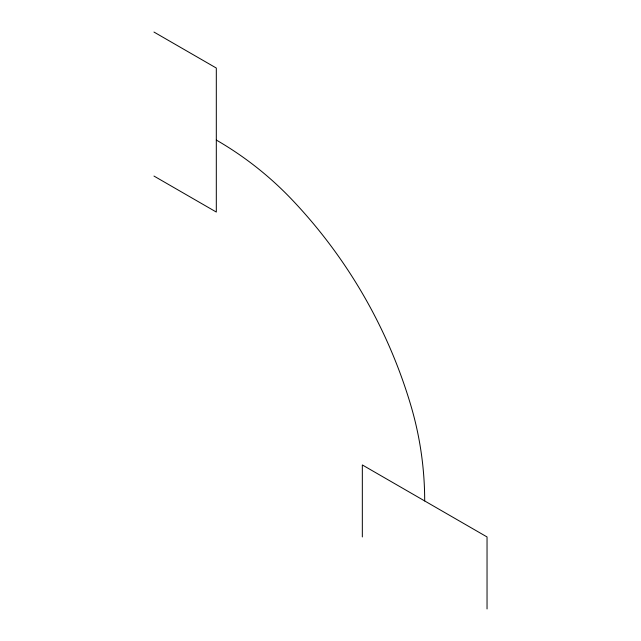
<?xml version="1.0" encoding="UTF-8"?>
<svg xmlns="http://www.w3.org/2000/svg" width="641" height="641" viewBox="0 0 641 641"><rect width="100%" height="100%" fill="white"/><g stroke="black" fill="none" stroke-linecap="round" stroke-linejoin="round"><path stroke-width="0.96" d="M153.96 32.05L216.313 68.05L216.313 212.051L153.96 176.051M487.04 608.95L487.04 536.95L362.333 464.949L362.333 536.95M216.313 140.05A336.733 336.733 0 0 1 292.408 200.096A508.714 508.714 0 0 1 410.729 405.032A336.733 336.733 0 0 1 424.687 500.95"/></g></svg>
